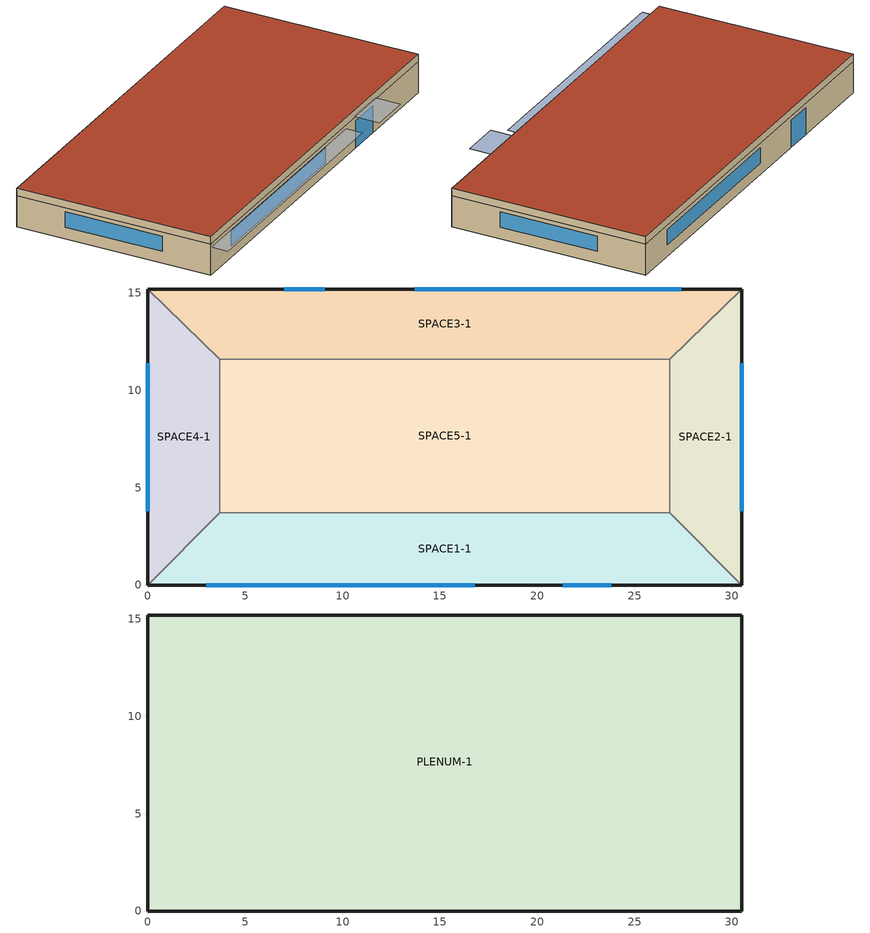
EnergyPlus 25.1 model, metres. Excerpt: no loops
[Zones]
SPACE1-1
 floor ground (FLOOR-SLAB-1): 26.8,3.7 30.5,0 0,0 3.7,3.7 z0
 wall outside (WALL-1): 0,0 30.5,0 z0:2.4
 wall to SPACE2-1 (INT-WALL-1): 30.5,0 26.8,3.7 z0:2.4
 wall to SPACE4-1 (INT-WALL-1): 3.7,3.7 0,0 z0:2.4
 wall to SPACE5-1 (INT-WALL-1): 26.8,3.7 3.7,3.7 z0:2.4
 window (Dbl Clr 3mm/13mm Air): 3,0 16.8,0 z0.9:2.1
 window (Sgl Grey 3mm): 21.3,0 23.8,0 z0:2.1
SPACE2-1
 floor ground (FLOOR-SLAB-1): 26.8,11.6 30.5,15.2 30.5,0 26.8,3.7 z0
 wall outside (WALL-1): 30.5,0 30.5,15.2 z0:2.4
 wall to SPACE3-1 (INT-WALL-1): 30.5,15.2 26.8,11.6 z0:2.4
 wall to SPACE5-1 (INT-WALL-1): 26.8,11.6 26.8,3.7 z0:2.4
 window (Dbl Clr 3mm/13mm Air): 30.5,3.8 30.5,11.4 z0.9:2.1
SPACE3-1
 floor ground (FLOOR-SLAB-1): 26.8,11.6 3.7,11.6 0,15.2 30.5,15.2 z0
 wall outside (WALL-1): 30.5,15.2 0,15.2 z0:2.4
 wall to SPACE4-1 (INT-WALL-1): 0,15.2 3.7,11.6 z0:2.4
 wall to SPACE5-1 (INT-WALL-1): 3.7,11.6 26.8,11.6 z0:2.4
 window (Dbl Clr 3mm/13mm Air): 27.4,15.2 13.7,15.2 z0.9:2.1
 window (Sgl Grey 3mm): 9.1,15.2 7,15.2 z0:2.1
SPACE4-1
 floor ground (FLOOR-SLAB-1): 3.7,3.7 0,0 0,15.2 3.7,11.6 z0
 wall outside (WALL-1): 0,15.2 0,0 z0:2.4
 wall to SPACE5-1 (INT-WALL-1): 3.7,3.7 3.7,11.6 z0:2.4
 window (Dbl Clr 3mm/13mm Air): 0,11.4 0,3.8 z0.9:2.1
SPACE5-1
 floor ground (FLOOR-SLAB-1): 26.8,11.6 26.8,3.7 3.7,3.7 3.7,11.6 z0
PLENUM-1
 floor to SPACE1-1 (CLNG-1): 26.8,3.7 30.5,0 0,0 3.7,3.7 z2.4
 floor to SPACE2-1 (CLNG-1): 26.8,11.6 30.5,15.2 30.5,0 26.8,3.7 z2.4
 floor to SPACE3-1 (CLNG-1): 26.8,11.6 3.7,11.6 0,15.2 30.5,15.2 z2.4
 floor to SPACE4-1 (CLNG-1): 3.7,3.7 0,0 0,15.2 3.7,11.6 z2.4
 floor to SPACE5-1 (CLNG-1): 26.8,11.6 26.8,3.7 3.7,3.7 3.7,11.6 z2.4
 wall outside (WALL-1): 0,0 30.5,0 30.5,15.2 0,15.2 0,0 z2.4:3
 roof outside (ROOF-1): 0,15.2 0,0 30.5,0 30.5,15.2 z3
shading: 0,-1.3 0,0 19.8,0 19.8,-1.3 z2.2; 21,-2 21,0 24.1,0 24.1,-2 z2.6
[Building]
Building: North Axis {deg}=30; Terrain=City; Loads Convergence Tolerance Value {W}=0.04; Temperature Convergence Tolerance Value {deltaC}=0.4; Solar Distribution=FullExterior; Maximum Number of Warmup Days=25; Minimum Number of Warmup Days=6
[Site:Location]
Miami Intl Ap FL USA TMY3 WMO=722020: Latitude {deg}=25.82; Longitude {deg}=-80.3; Time Zone {hr}=-5; Elevation {m}=11
[SizingPeriod:DesignDay] Day of Month=21; Humidity Condition Type=Wetbulb; Barometric Pressure {Pa}=101217; Rain Indicator=No; Snow Indicator=No; Daylight Saving Time Indicator=No; Solar Model Indicator=ASHRAEClearSky
Name | Month | Day Type | Maximum Dry-Bulb Temperature {C} | Daily Dry-Bulb Temperature Range {deltaC} | Wetbulb or DewPoint at Maximum Dry-Bulb {C} | Wind Speed {m/s} | Wind Direction {deg} | Sky Clearness
Miami Intl Ap Ann Htg 99.6% Condns DB | 1 | WinterDesignDay | 8.7 | 0 | 8.7 | 3.8 | 340 | 0
Miami Intl Ap Ann Clg .4% Condns DB=>MWB | 7 | SummerDesignDay | 33.2 | 6.7 | 25.3 | 4.5 | 140 | 1
[Site:GroundTemperature:BuildingSurface]
20.03, 20.03, 20.13, 20.3, 20.43, 20.52, 20.62, 20.77, 20.78, 20.55, 20.44, 20.2
[Material] Thermal Absorptance=0.9
Name | Roughness | Thickness {m} | Conductivity {W/m-K} | Density {kg/m3} | Specific Heat {J/kg-K} | Solar Absorptance | Visible Absorptance
RG01 | Rough | 0.0127 | 1.442 | 881 | 1674 | 0.65 | 0.65
BR01 | VeryRough | 0.0095 | 0.162 | 1121 | 1464 | 0.7 | 0.7
IN46 | VeryRough | 0.0762 | 0.023 | 24 | 1590 | 0.5 | 0.5
WD01 | MediumSmooth | 0.0191 | 0.115 | 513 | 1381 | 0.78 | 0.78
PW03 | MediumSmooth | 0.0127 | 0.115 | 545 | 1213 | 0.78 | 0.78
IN02 | Rough | 0.0901 | 0.043 | 10 | 837 | 0.75 | 0.75
GP01 | MediumSmooth | 0.0127 | 0.16 | 801 | 837 | 0.75 | 0.75
GP02 | MediumSmooth | 0.0159 | 0.16 | 801 | 837 | 0.75 | 0.75
CC03 | MediumRough | 0.1016 | 1.31 | 2243 | 837 | 0.65 | 0.65
[Material:NoMass] Roughness=Rough
Name | Thermal Resistance {m2-K/W} | Thermal Absorptance | Solar Absorptance | Visible Absorptance
CP01 | 0.367 | 0.9 | 0.75 | 0.75
MAT-CLNG-1 | 0.652259 | 0.65 | 0.65 | 0.65
[Material:AirGap]
AL21: Thermal Resistance {m2-K/W}=0.157
[Construction]
ROOF-1: RG01, BR01, IN46, WD01
WALL-1: WD01, PW03, IN02, GP01
CLNG-1: MAT-CLNG-1
FLOOR-SLAB-1: CC03, CP01
INT-WALL-1: GP02, AL21, GP02
Dbl Clr 3mm/13mm Air: CLEAR 3MM, AIR 13MM, CLEAR 3MM
Sgl Grey 3mm: GREY 3MM
[WindowMaterial:Gas]
AIR 13MM: Gas Type=Air; Thickness {m}=0.0127
[WindowMaterial:Glazing] Optical Data Type=SpectralAverage; Thickness {m}=0.003; Infrared Transmittance at Normal Incidence=0; Front Side Infrared Hemispherical Emissivity=0.84; Back Side Infrared Hemispherical Emissivity=0.84; Conductivity {W/m-K}=0.9
Name | Solar Transmittance at Normal Incidence | Front Side Solar Reflectance at Normal Incidence | Back Side Solar Reflectance at Normal Incidence | Visible Transmittance at Normal Incidence | Front Side Visible Reflectance at Normal Incidence | Back Side Visible Reflectance at Normal Incidence
CLEAR 3MM | 0.837 | 0.075 | 0.075 | 0.898 | 0.081 | 0.081
GREY 3MM | 0.626 | 0.061 | 0.061 | 0.611 | 0.061 | 0.061
[Zone] Type=1; Multiplier=1
Name | Ceiling Height {m} | Volume {m3}
PLENUM-1 | 0.6096 | 283.2
SPACE1-1; SPACE3-1 | 2.4384 | 239.247
SPACE2-1; SPACE4-1 | 2.4384 | 103.311
SPACE5-1 | 2.4384 | 447.683
[ZoneInfiltration:DesignFlowRate] Schedule=INFIL-SCH; Design Flow Rate Calculation Method=flow/zone; Constant Term Coefficient=0; Temperature Term Coefficient=0; Velocity Term Coefficient=0.2237; Velocity Squared Term Coefficient=0
Name | Zone or ZoneList or Space or SpaceList | Design Flow Rate {m3/s}
SPACE1-1 Infil 1 | SPACE1-1 | 0.0167
SPACE2-1 Infil 1 | SPACE2-1 | 0.00717
SPACE3-1 Infil 1 | SPACE3-1 | 0.0167
SPACE4-1 Infil 1 | SPACE4-1 | 0.00717
SPACE5-1 Infil 1 | SPACE5-1 | 0.031089
[People] Number of People Schedule=OCCUPY-1; Number of People Calculation Method=people; Fraction Radiant=0.3; Sensible Heat Fraction=AutoCalculate; Activity Level Schedule=ActSchd
Name | Zone or ZoneList or Space or SpaceList | Number of People
SPACE1-1 People 1 | SPACE1-1 | 11
SPACE2-1 People 1 | SPACE2-1 | 5
SPACE3-1 People 1 | SPACE3-1 | 11
SPACE4-1 People 1 | SPACE4-1 | 5
SPACE5-1 People 1 | SPACE5-1 | 20
[Lights] Schedule=LIGHTS-1; Design Level Calculation Method=Watts/Area; Watts per Zone Floor Area {W/m2}=16.15; Return Air Fraction=0; Fraction Radiant=0.59; Fraction Visible=0.2; Fraction Replaceable=0
Name | Zone or ZoneList or Space or SpaceList
SPACE1-1 Lights 1 | SPACE1-1
SPACE2-1 Lights 1 | SPACE2-1
SPACE3-1 Lights 1 | SPACE3-1
SPACE4-1 Lights 1 | SPACE4-1
SPACE5-1 Lights 1 | SPACE5-1
[ElectricEquipment] Schedule=EQUIP-1; Design Level Calculation Method=Watts/Area; Watts per Zone Floor Area {W/m2}=10.76; Fraction Latent=0; Fraction Radiant=0.3; Fraction Lost=0
Name | Zone or ZoneList or Space or SpaceList
SPACE1-1 ElecEq 1 | SPACE1-1
SPACE2-1 ElecEq 1 | SPACE2-1
SPACE3-1 ElecEq 1 | SPACE3-1
SPACE4-1 ElecEq 1 | SPACE4-1
SPACE5-1 ElecEq 1 | SPACE5-1
[AvailabilityManager:Scheduled]
DOAS Availability: Schedule=FanAvailSched
[Schedule:Compact]
FanAvailSched: Through: 12/31, For: WeekDays CustomDay1 CustomDay2, Until: 7:00, 0, Until: 21:00, 1, Until: 24:00, 0, For: Weekends Holiday, Until: 24:00, 0, For: SummerDesignDay, Until: 24:00, 1, For: WinterDesignDay, Until: 24:00, 1
OCCUPY-1: Through: 12/31, For: WeekDays SummerDesignDay CustomDay1 CustomDay2, Until: 8:00, 0, Until: 11:00, 1, Until: 12:00, 0.8, Until: 13:00, 0.4, Until: 14:00, 0.8, Until: 18:00, 1, Until: 19:00, 0.5, Until: 21:00, 0.1, Until: 24:00, 0, For: Weekends WinterDesignDay Holiday, Until: 24:00, 0
LIGHTS-1: Through: 12/31, For: WeekDays SummerDesignDay CustomDay1 CustomDay2, Until: 8:00, 0.05, Until: 9:00, 0.9, Until: 10:00, 0.95, Until: 11:00, 1, Until: 12:00, 0.95, Until: 13:00, 0.8, Until: 14:00, 0.9, Until: 18:00, 1, Until: 19:00, 0.6, Until: 21:00, 0.2, Until: 24:00, 0.05, For: Weekends WinterDesignDay Holiday, Until: 24:00, 0.05
EQUIP-1: Through: 12/31, For: WeekDays SummerDesignDay CustomDay1 CustomDay2, Until: 8:00, 0.02, Until: 9:00, 0.4, Until: 14:00, 0.9, Until: 15:00, 0.8, Until: 16:00, 0.7, Until: 18:00, 0.5, Until: 20:00, 0.3, Until: 24:00, 0.02, For: Weekends WinterDesignDay Holiday, Until: 24:00, 0.2
INFIL-SCH: Through: 3/31, For: AllDays, Until: 24:00, 1, Through: 10/31, For: AllDays, Until: 24:00, 0, Through: 12/31, For: AllDays, Until: 24:00, 1
ActSchd: Through: 12/31, For: AllDays, Until: 24:00, 117.24
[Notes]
VRF_ConnectedToDOAS.idf
Basic file description:  1 story building divided into 4 exterior and one interior conditioned zones and return plenum.
Illustrates the use of a dedicated outdoor air system (DOAS) with Variable Refrigerant flow (VRF)
The DOAS air is ducted to the inlet side of the VRF terminal unit and mixed with zone recirculating
air through the use of inlet side mixer terminal units for zones: SPACE1-1, SPACE2-1 and SPACE3-1.
The DOAS air is ducted to the outlet side of the VRF terminal unit and mixed with the VRF outlet air
through the use of supply side mixer terminal units for zones: SPACE4-1 and SPACE5-1.
Highlights:              DOAS ducted to inlet and supply side of Variable Refrigerant Flow terminal unit using AirTerminal:SingleDuct:Mixer
Simulation Location/Run: Miami Intl Ap FL USA TMY3 722020, 2 design days, 2 run periods,
Location:                Miami, FL
Design Days:             Miami Intl Ap FL USA Annual Heating 99.6%, MaxDB=8.7°C
Miami Intl Ap FL USA Annual Cooling (DB=>MWB) .4%, MaxDB=33.2°C MWB=25.3°C
Run Period (Weather File): Winter 2/1, Summer 7/1, Miami Intl Ap FL USA 722020
Run Control:             Zone and System sizing with weather file run control
Building: Single floor rectangular building 100 ft x 50 ft. 5 zones - 4 exterior, 1 interior, zone height 8 feet.
Exterior zone depth is 12 feet. There is a 2 foot high return plenum: the overall building height is
10 feet. There are windows on all 4 facades; the south and north facades have glass doors.
The south facing glass is shaded by overhangs. The walls are woodshingle over plywood, R11 insulation,
and gypboard. The roof is a gravel built up roof with R-3 mineral board insulation and plywood sheathing.
The windows are of various single and double pane construction with 3mm and 6mm glass and either 6mm or
13mm argon or air gap.  The window to wall ratio is approximately 0.29.
The south wall and door have overhangs.
The building is oriented 30 degrees east of north.
Floor Area:        463.6 m2 (5000 ft2)
Number of Stories: 1
Zone Description Details:
Internal gains description:     lighting is 1.5 watts/ft2, office equip is 1.0 watts/ft2. There is 1 occupant
per 100 ft2 of floor area. The infiltration is 0.25 air changes per hour.
Interzone Surfaces:             6 interzone surfaces (see diagram)
Internal Mass:                  None
Windows:                        4 ea.: 1) Double pane clear, 3mm glass, 13mm air gap
2) Double pane clear, 3mm glass, 13mm argon gap
3) Double pane clear, 6mm glass, 6mm air gap
4) Double pane lowE,  6mm lowE glass outside, 6mm air gap, 6mm clear glass
Doors:                          2 ea.:    Single pane grey,  3mm glass
Detached Shading:               None
Daylight:                       None
Natural Ventilation:            None
Compact Schedules:              Yes
HVAC:                           The VRF system uses DX cooling and DX heating coils in each of 5 terminal units.
Once all terminal units are simulated, the condenser attached to those terminal
units is then simulated. Terminal unit in each zone is connected a dedicated outdoor
air system with heat recovery. The DOAS provides a fixed amount of outdoor air.
Zone Equipment:                 ZoneHVAC:TerminalUnit:VariableRefrigerantFlow
Central Air Handling Equipment: No (uses AirConditioner:VariableRefrigerantFlow condenser object)
Central DOAS:                   Yes (Provides dedicated OA to each terminal unit mixer AirTerminal:SingleDuct:Mixer)
System Equipment Autosize:      Yes
Purchased Cooling:              None
Purchased Heating:              None
Coils:                          Coil:Cooling:DX:VariableRefrigerantFlow, Coil:Heating:DX:VariableRefrigerantFlow
Pumps:                          None
Boilers:                        None
Chillers:                       None
Standard Reports:               None
Timestep or Hourly Variables:   Hourly
Time bins Report:               None
HTML Report:                    None
Environmental Emissions:        None
Utility Tariffs:                None
Variable Refrigerant Flow (VRF) Heat Pump
Mitsubishi PURY-P108TGMU
Nominal Cooling Capacity = 31.7 kW
Nominal Cooling Power Input = 9.63 (Cooling COP = 3.2917)
Nominal Heating Capacity = 35.2 kW
Nominal Power Input = 9.92 kW (Heating COP = 3.5484)
Note: Capacity performance curves are normalized to capacity at 16C indoor wet-bulb temperature
For this reason, the similation will report that capacity as a function of temperature curves are not 1 at the rating point
